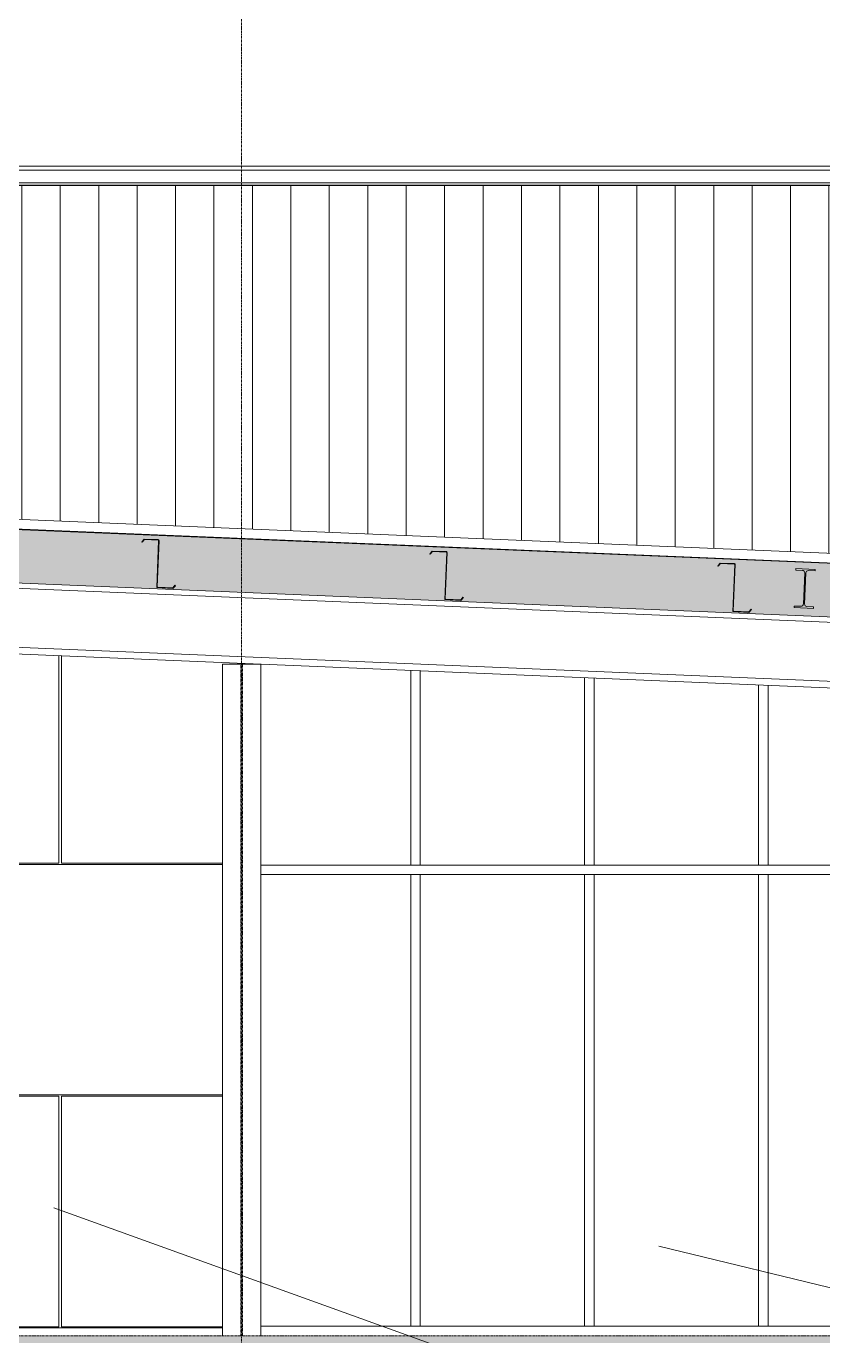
# Model space of a CAD drawing. Header units: inches. Extents: x -23565 to -43, y -324 to 853.
# Drawn here: x -14909.3 to -14743.5, y 0 to 272.6 of the extents above; entities that cross this region are included whole.
import ezdxf

# ---------------------------------------------------------------- set-up
doc = ezdxf.new("R2010")
doc.units = ezdxf.units.IN
doc.header["$MEASUREMENT"] = 0
doc.linetypes.add('Grid Line 1_2_', pattern=[0.875, 0.5, -0.125, 0.125, -0.125])
doc.linetypes.add('Hidden 1_8_', pattern=[0.1875, 0.125, -0.0625])
for name, color, linetype, lineweight in [('A-ANNO-IDEN', 131, 'Continuous', 9), ('A-CLNG', 13, 'Continuous', 13), ('A-CLNG-PATT', 13, 'Continuous', 25), ('A-FLOR-LEVL', 51, 'Continuous', 9), ('A-FLOR-PATT', 8, 'Continuous', 25), ('A-GLAZ-CWMG', 51, 'Continuous', 13), ('A-ROOF', 132, 'Continuous', 13), ('A-WALL', 113, 'Continuous', 13), ('A-WALL-PATT', 111, 'Continuous', 25), ('S-BEAM', 12, 'Continuous', 13), ('S-COLS', 52, 'Continuous', 13), ('S-GRID', 1, 'Continuous', 9)]:
    doc.layers.add(name, color=color, linetype=linetype, lineweight=lineweight)

# ---------------------------------------------------------------- blocks, each defined once
blk = doc.blocks.new('Struct_Xcel_Sports Complex_rvt-2-Building Section - East_West looking South _ Fitness Center')
at = {"layer": 'A-FLOR-PATT', "lineweight": 9}
h = blk.add_hatch(dxfattribs=at)
h.set_pattern_fill('FP_36', color=256, style=0, pattern_type=2)
h.set_pattern_definition([(50, (-33539.073, 67.247), (55.0854, -4.81984), [5.76, -63.36]), (355, (-33539.073, 67.247), (-10.6557, 57.76853), [4.608, -50.688]), (100.451, (-33534.483, 66.846), (44.42947, 52.94866), [4.895, -53.848]), (46.184, (-33539.07, 82.61), (81.96444, -12.71212), [8.64, -95.04]), (96.636, (-33532.24, 81.55), (71.7815, 74.8124), [7.343, -80.772]), (351.184, (-33539.07, 82.61), (71.78195, 74.81243), [6.912, -76.032]), (21, (-33531.393, 78.767), (45.84207, -30.92146), [5.76, -63.36]), (326, (-33531.393, 78.767), (18.68706, 55.69148), [4.608, -50.688]), (71.451, (-33527.573, 76.19), (64.5289, 24.7701), [4.895, -53.848]), (37.5, (-33539.073, 67.247), (0.933895, 25.566816), [2.534, -47.539, 2.534, -48.922, -50.88]), (37.5, (-33539.073, 67.247), (0.933895, 25.566816), [-101.53, 2.534, -48.346]), (7.5, (-33539.073, 67.247), (20.20404, 30.2913), [2.534, -26.803, 2.534, -46.387, -19.392]), (7.5, (-33539.073, 67.247), (20.20404, 30.2913), [-78.259, 2.534, -16.858]), (327.5, (-33556.2, 67.247), (40.997785, -1.732403), [2.534, -16.666, 2.534, -57.37, -79.488]), (327.5, (-33556.2, 67.247), (40.997785, -1.732403), [-79.104, 2.534, -76.954]), (317.5, (-33563.88, 67.247), (44.78888, 7.68784), [2.534, -22.426, 2.534, -37.248, -56.448]), (317.5, (-33563.88, 67.247), (44.78888, 7.68784), [-64.742, 2.534, -53.914])])
h.paths.add_polyline_path([(-25189.87, -6.32), (-25174.52, -6), (-22066.14, -6), (-22066.14, 0), (-25174.52, 0), (-25189.87, -0.32), (-25287.67, -0.32), (-25307.2, 0), (-25307.2, -6), (-25303.02, -6), (-25287.67, -6.32), (-25241, -6.32)], flags=0)
h.paths.add_polyline_path([(-26083.23, -6), (-25737.89, -6), (-25737.89, 0), (-26272.89, 0), (-26272.89, -6), (-26223.6, -6)], flags=0)
blk = doc.blocks.new('W-Wide Flange - 1_-5_-1341919-Building Section - East_West looking South _ Fitness Center')
at = {"layer": 'S-BEAM', "color": 8, "lineweight": 9}
for p, q in [((-22078.5, 143.84), (-22500.14, 161.41)), ((-22500.14, 149.12), (-22079.01, 131.57)), ((-22079.07, 130.21), (-22500.14, 147.76))]:
    blk.add_line(p, q, dxfattribs=at)
blk = doc.blocks.new('Rectangular Mullion - Exterior 2_ x 4_5_-1135321-Building Section - East_West looking South _ Fitness Center')
at = {"layer": 'A-GLAZ-CWMG', "color": 8, "lineweight": 9}
blk.add_line((-22277.7, 2), (-22309.89, 2), dxfattribs=at)
blk = doc.blocks.new('Rectangular Mullion - Exterior 2_ x 4_5_-1135322-Building Section - East_West looking South _ Fitness Center')
at = {"layer": 'A-GLAZ-CWMG', "color": 8, "lineweight": 9}
for p, q in [((-22277.7, 98), (-22309.89, 98)), ((-22309.89, 96), (-22277.7, 96))]:
    blk.add_line(p, q, dxfattribs=at)
blk = doc.blocks.new('Rectangular Mullion - Exterior 2_ x 4_5_-769211-Building Section - East_West looking South _ Fitness Center')
at = {"layer": 'A-GLAZ-CWMG', "color": 8, "lineweight": 9}
blk.add_line((-22241.52, 2), (-22277.7, 2), dxfattribs=at)
blk = doc.blocks.new('Rectangular Mullion - Exterior 2_ x 4_5_-1135298-Building Section - East_West looking South _ Fitness Center')
at = {"layer": 'A-GLAZ-CWMG', "color": 8, "lineweight": 9}
for p, q in [((-22241.52, 98), (-22277.7, 98)), ((-22277.7, 96), (-22241.52, 96))]:
    blk.add_line(p, q, dxfattribs=at)
blk = doc.blocks.new('Rectangular Mullion - Exterior 2_ x 4_5_-827464-Building Section - East_West looking South _ Fitness Center')
at = {"layer": 'A-GLAZ-CWMG', "color": 8, "lineweight": 9}
for p, q in [((-22278.7, 96), (-22276.7, 96)), ((-22278.7, 96), (-22278.7, 2)), ((-22276.7, 2), (-22276.7, 96)), ((-22276.7, 2), (-22278.7, 2))]:
    blk.add_line(p, q, dxfattribs=at)
blk = doc.blocks.new('Rectangular Mullion - Exterior 2_ x 4_5_-1142356-Building Section - East_West looking South _ Fitness Center')
at = {"layer": 'A-GLAZ-CWMG', "color": 8, "lineweight": 9}
for p, q in [((-22278.7, 138.53), (-22278.7, 98)), ((-22276.7, 98), (-22276.7, 138.45)), ((-22276.7, 98), (-22278.7, 98))]:
    blk.add_line(p, q, dxfattribs=at)
blk = doc.blocks.new('Rectangular Mullion - Exterior 2_ x 4_5_-V44-Building Section - East_West looking South _ Fitness Center')
at = {"layer": 'A-GLAZ-CWMG', "color": 8, "lineweight": 9}
blk.add_line((-22205.33, 2), (-22241.52, 2), dxfattribs=at)
blk = doc.blocks.new('Rectangular Mullion - Exterior 2_ x 4_5_-V45-Building Section - East_West looking South _ Fitness Center')
at = {"layer": 'A-GLAZ-CWMG', "color": 8, "lineweight": 9}
for p, q in [((-22205.33, 98), (-22241.52, 98)), ((-22241.52, 96), (-22205.33, 96))]:
    blk.add_line(p, q, dxfattribs=at)
blk = doc.blocks.new('Rectangular Mullion - Exterior 2_ x 4_5_-1115231-Building Section - East_West looking South _ Fitness Center')
at = {"layer": 'A-GLAZ-CWMG', "color": 8, "lineweight": 9}
for p, q in [((-22242.52, 96), (-22240.52, 96)), ((-22242.52, 96), (-22242.52, 2)), ((-22240.52, 2), (-22240.52, 96)), ((-22240.52, 2), (-22242.52, 2))]:
    blk.add_line(p, q, dxfattribs=at)
blk = doc.blocks.new('Rectangular Mullion - Exterior 2_ x 4_5_-1142334-Building Section - East_West looking South _ Fitness Center')
at = {"layer": 'A-GLAZ-CWMG', "color": 8, "lineweight": 9}
for p, q in [((-22242.52, 137.02), (-22242.52, 98)), ((-22240.52, 98), (-22240.52, 136.94)), ((-22240.52, 98), (-22242.52, 98))]:
    blk.add_line(p, q, dxfattribs=at)
blk = doc.blocks.new('Rectangular Mullion - Exterior 2_ x 4_5_-V46-Building Section - East_West looking South _ Fitness Center')
at = {"layer": 'A-GLAZ-CWMG', "color": 8, "lineweight": 9}
for p, q in [((-22206.33, 135.51), (-22206.33, 98)), ((-22204.33, 98), (-22204.33, 135.43)), ((-22204.33, 98), (-22206.33, 98))]:
    blk.add_line(p, q, dxfattribs=at)
blk = doc.blocks.new('W-Wide Flange-Column - B4_B-1393571-Building Section - East_West looking South _ Fitness Center')
at = {"layer": 'S-COLS', "color": 8, "linetype": 'Hidden 1_8_', "lineweight": 9}
for p, q in [((-22314.05, 0), (-22314.05, 139.83)), ((-22313.73, 139.83), (-22313.73, 0))]:
    blk.add_line(p, q, dxfattribs=at)
blk = doc.blocks.new('Girt_Z - 10_D-1390502-Building Section - East_West looking South _ Fitness Center')
at = {"layer": 'S-BEAM', "color": 7}
for p, q in [((-22334.17, 165.86), (-22334.67, 165.31)), ((-22334.67, 165.31), (-22334.59, 165.23)), ((-22334.59, 165.23), (-22334.12, 165.75)), ((-22331.23, 165.74), (-22334.17, 165.86)), ((-22334.12, 165.75), (-22331.23, 165.63)), ((-22331.16, 165.55), (-22331.57, 155.75)), ((-22331.45, 155.93), (-22331.05, 165.54)), ((-22331.57, 155.75), (-22328.2, 155.6)), ((-22328.24, 155.72), (-22331.38, 155.85)), ((-22327.77, 156.23), (-22328.24, 155.72)), ((-22328.2, 155.6), (-22327.69, 156.16)), ((-22327.69, 156.16), (-22327.77, 156.23))]:
    blk.add_line(p, q, dxfattribs=at)
for centre, radius, start, end in [((-22331.24, 165.55), 0.187, 357.6141, 87.6141), ((-22331.24, 165.55), 0.0782, 357.6141, 85.4913), ((-22331.37, 155.92), 0.0782, 177.6141, 264.5717)]:
    blk.add_arc(centre, radius, start, end, dxfattribs=at)
blk = doc.blocks.new('Girt_C - 8_D-1781644-Building Section - East_West looking South _ Fitness Center')
at = {"layer": 'S-BEAM', "color": 8, "lineweight": 9}
for p, q in [((-22458.77, 144.69), (-22426.49, 144.69)), ((-22078.47, 144.69), (-22077.89, 144.69))]:
    blk.add_line(p, q, dxfattribs=at)
blk = doc.blocks.new('W-Wide Flange - W8X15-1355454-Building Section - East_West looking South _ Fitness Center')
at = {"layer": 'S-BEAM', "lineweight": 9}
h = blk.add_hatch(dxfattribs=at)
h.set_pattern_fill('FP_13', color=8, style=0, pattern_type=2)
h.set_pattern_definition([(45, (-33539.073, 67.247), (-19.00703, 19.00703), []), (45, (-33539.073, 96.047), (-19.00703, 19.00703), [])])
h.paths.add_polyline_path([(-22194.88, 151.44), (-22194.86, 151.76), (-22196.25, 151.81), (-22196.59, 151.97), (-22196.73, 152.33), (-22196.46, 158.81), (-22196.29, 159.16), (-22195.94, 159.29), (-22194.55, 159.23), (-22194.54, 159.54), (-22198.55, 159.71), (-22198.56, 159.4), (-22197.18, 159.34), (-22196.83, 159.18), (-22196.7, 158.82), (-22196.97, 152.34), (-22197.13, 152), (-22197.49, 151.87), (-22198.87, 151.92), (-22198.88, 151.61)], flags=0)
at = {"layer": 'S-BEAM', "color": 7}
for p, q in [((-22198.55, 159.71), (-22198.56, 159.4)), ((-22198.56, 159.4), (-22197.18, 159.34)), ((-22194.54, 159.54), (-22198.55, 159.71)), ((-22196.7, 158.82), (-22196.97, 152.34)), ((-22196.73, 152.33), (-22196.46, 158.81)), ((-22195.94, 159.29), (-22194.55, 159.23)), ((-22194.55, 159.23), (-22194.54, 159.54)), ((-22198.87, 151.92), (-22198.88, 151.61)), ((-22198.88, 151.61), (-22194.88, 151.44)), ((-22197.49, 151.87), (-22198.87, 151.92)), ((-22194.86, 151.76), (-22196.25, 151.81)), ((-22194.88, 151.44), (-22194.86, 151.76))]:
    blk.add_line(p, q, dxfattribs=at)
for centre, start, end in [((-22197.2, 158.84), 357.6141, 87.6141), ((-22195.96, 158.79), 87.6141, 177.6141), ((-22197.47, 152.36), 267.6141, 357.6141), ((-22196.23, 152.31), 177.6141, 267.6141)]:
    blk.add_arc(centre, 0.497, start, end, dxfattribs=at)

msp = doc.modelspace()

# ---------------------------------------------------------------- hatches: boundary and pattern name
at = {"layer": 'A-CLNG-PATT', "lineweight": 9}
h = msp.add_hatch(dxfattribs=at)
h.set_pattern_fill('FP_21', color=8, style=0, pattern_type=2)
h.set_pattern_definition([(161.57, (-33538.113, 68.207), (-7.6802237, -0.0009796), [0, -54.643, 6.067, 0]), (18.43, (-33540.033, 68.207), (-7.6802237, 0.0009796), [0, -54.643, 6.067, 0]), (108.43, (-33538.113, 68.207), (3.8382953, -19.20136532), [18.211, -42.499]), (71.57, (-33540.033, 68.207), (3.8382953, 19.20136532), [18.211, -42.499])])
h.paths.add_polyline_path([(-14612.15733, 144.24209), (-14612.15733, 155.37674), (-15349.42795, 186.09635), (-15349.42795, 174.9617), (-14615.64407, 144.38737)], flags=0)
at = {"layer": 'A-WALL-PATT', "lineweight": 9}
h = msp.add_hatch(dxfattribs=at)
h.set_pattern_fill('FP_37', color=8, style=0, pattern_type=2)
h.set_pattern_definition([(270, (-30150.186, -153.667), (8, 5e-16), [])])
h.paths.add_polyline_path([(-14609.17795, 157.38454), (-14609.17795, 158.5), (-14611.67795, 158.5), (-14611.67795, 239.45581), (-14614.11096, 239.45581), (-14614.11096, 237.79688), (-14614.75692, 237.31387), (-14616.76687, 237.39766), (-14616.23029, 237.84788), (-14616.23029, 239.45581), (-14622.00199, 239.45581), (-14621.94121, 237.79688), (-14621.4665, 237.39857), (-14621.53681, 237.31478), (-14623.54676, 237.31478), (-14624.12133, 237.79688), (-14624.13244, 239.45581), (-15004.30317, 239.45581), (-15004.30317, 197.45862), (-15003.58442, 197.45862), (-15003.58442, 193.70862), (-15006.70942, 193.70862), (-15006.70942, 192.70862), (-15008.33442, 192.70862), (-15008.33442, 179.83362), (-15006.70942, 179.83362), (-15006.70942, 179.70862), (-15128.33442, 179.70862), (-15128.33442, 179.83362), (-15126.70942, 179.83362), (-15126.70942, 192.70862), (-15128.33442, 192.70862), (-15128.33442, 193.70862), (-15131.45942, 193.70862), (-15131.45942, 197.45862), (-15130.74067, 197.45862), (-15130.74067, 239.45581), (-15348.42795, 239.45581), (-15348.42795, 190), (-15349.17795, 190), (-15349.17795, 188.21788), (-14612.15733, 157.50869)], flags=0)
h.paths.add_polyline_path([(-14612.75358, 168.57171), (-14612.82388, 168.65549), (-14612.28733, 169.10571), (-14612.28733, 172.37131), (-14612.17795, 172.36721), (-14612.17795, 169.05471), (-14612.36545, 168.89738)], flags=0)
h.paths.add_polyline_path([(-14619.60342, 168.57262), (-14620.17795, 169.10571), (-14620.17795, 172.36721), (-14620.06858, 172.37008), (-14619.99048, 169.04018), (-14619.53312, 168.65641)], flags=0)
h.paths.add_polyline_path([(-14612.3654, 172.44534), (-14619.99048, 172.44534), (-14619.99048, 172.55471), (-14612.36545, 172.55471)], flags=0)
h.paths.add_polyline_path([(-14612.75358, 192.31387), (-14612.82388, 192.39766), (-14612.28733, 192.84788), (-14612.28733, 196.11347), (-14612.17795, 196.10938), (-14612.17795, 192.79688), (-14612.36545, 192.63954)], flags=0)
h.paths.add_polyline_path([(-14619.60342, 192.31478), (-14620.17795, 192.84788), (-14620.17795, 196.10938), (-14620.06858, 196.11224), (-14619.99048, 192.78235), (-14619.53312, 192.39857)], flags=0)
h.paths.add_polyline_path([(-14612.3654, 196.1875), (-14619.99048, 196.1875), (-14619.99048, 196.29688), (-14612.36545, 196.29687)], flags=0)
h = msp.add_hatch(dxfattribs=at)
h.set_pattern_fill('FP_16', color=8, style=0, pattern_type=2)
h.set_pattern_definition([(90, (-30053.1, 677.25), (-193, -193), [48, -145]), (180, (-30053.1, 677.25), (-2e-14, -193), [96, -97]), (270, (-30149.1, 725.25), (-193, -193), [48, -145]), (180, (-30053.1, 725.25), (-2e-14, -193), [96, -97]), (270, (-30149.6, 725.25), (-193, -193), [48, -145]), (180, (-30149.6, 725.25), (-2e-14, -193), [96, -97]), (90, (-30245.6, 677.25), (-193, -193), [48, -145]), (180, (-30149.6, 677.25), (-2e-14, -193), [96, -97]), (90, (-30100.85, 725.5), (-193, -193), [48, -145]), (180, (-30052.73, 725.5), (-2e-14, -193), [48.125, -144.875]), (180, (-30052.73, 773.5), (-2e-14, -193), [48.125, -144.875]), (90, (-30197.35, 725.5), (-193, -193), [48, -145]), (180, (-30101.35, 725.5), (-2e-14, -193), [96, -97]), (270, (-30101.35, 773.5), (-193, -193), [48, -145]), (180, (-30101.35, 773.5), (-2e-14, -193), [96, -97]), (180, (-30197.85, 725.5), (-2e-14, -193), [48, -145]), (270, (-30197.85, 773.5), (-193, -193), [48, -145]), (180, (-30197.85, 773.5), (-2e-14, -193), [48, -145]), (90, (-30053.1, 773.75), (-193, -193), [48, -145]), (180, (-30053.1, 773.75), (-2e-14, -193), [96, -97]), (270, (-30149.1, 821.75), (-193, -193), [48, -145]), (180, (-30053.1, 821.75), (-2e-14, -193), [96, -97]), (270, (-30149.6, 821.75), (-193, -193), [48, -145]), (180, (-30149.6, 821.75), (-2e-14, -193), [96, -97]), (90, (-30245.6, 773.75), (-193, -193), [48, -145]), (180, (-30149.6, 773.75), (-2e-14, -193), [96, -97]), (90, (-30100.85, 822), (-193, -193), [48, -145]), (180, (-30052.73, 822), (-2e-14, -193), [48.125, -144.875]), (180, (-30052.73, 870), (-2e-14, -193), [48.125, -144.875]), (90, (-30197.35, 822), (-193, -193), [48, -145]), (180, (-30101.35, 822), (-2e-14, -193), [96, -97]), (270, (-30101.35, 870), (-193, -193), [48, -145]), (180, (-30101.35, 870), (-2e-14, -193), [96, -97]), (180, (-30197.85, 822), (-2e-14, -193), [48, -145]), (270, (-30197.85, 870), (-193, -193), [48, -145]), (180, (-30197.85, 870), (-2e-14, -193), [48, -145])])
h.paths.add_polyline_path([(-15361.24045, 0), (-15357.55295, 0), (-15357.55295, 87), (-15356.55295, 87), (-15356.55295, 133.22708), (-15361.24045, 133.22708), (-15361.24045, 76.46)], flags=0)
h.paths.add_polyline_path([(-14970.61545, 0), (-14868.42795, 0), (-14868.42795, 139.829), (-14864.55295, 139.829), (-14864.55295, 140.00087), (-14970.61545, 144.42015), (-14970.61545, 76.46)], flags=0)
h.paths.add_polyline_path([(-15009.30295, 0), (-15009.30295, 145.75), (-15002.53197, 145.75), (-15050.67795, 147.75608), (-15050.67795, 0)], flags=0)
h.paths.add_polyline_path([(-14612.05295, 145.5), (-14609.05295, 145.5), (-14609.05295, 146.36979), (-14612.15733, 146.49914), (-14612.15733, 145.5)], flags=0)
h.paths.add_polyline_path([(-14609.05295, 153.8763), (-14609.05295, 155.3776), (-15349.17795, 186.21614), (-15349.17795, 186.08593), (-14612.15733, 155.37674), (-14612.15733, 154.00565)], flags=0)

# ---------------------------------------------------------------- linework, layer by layer
at = {"layer": 'A-ANNO-IDEN', "color": 153}
for p, q in [((-14903.50149, 26.66641), (-14455.75162, -134.75644)), ((-14777.56435, 18.63275), (-14455.75162, -59.60653))]:
    msp.add_line(p, q, dxfattribs=at)
at = {"layer": 'A-CLNG', "color": 7}
for p, q in [((-14612.15733, 155.37674), (-15349.17795, 186.08593)), ((-15349.17795, 174.95128), (-14612.15733, 144.24209))]:
    msp.add_line(p, q, dxfattribs=at)
at = {"layer": 'A-FLOR-LEVL', "linetype": 'Grid Line 1_2_'}
msp.add_line((-19107.86138, 0), (-13619.10115, 0), dxfattribs=at)
at = {"layer": 'A-ROOF', "color": 7}
for p, q in [((-14527.13328, 153.96602), (-15349.17795, 188.21788)), ((-15349.17795, 186.21614), (-14527.13328, 151.96428))]:
    msp.add_line(p, q, dxfattribs=at)
at = {"layer": 'A-WALL', "color": 8, "lineweight": 9}
for p, q in [((-15045.2563, 243.5), (-14609.05295, 243.5)), ((-15004.05317, 242.68768), (-14623.36545, 242.68768)), ((-15004.30317, 240), (-14624.10412, 240)), ((-15004.30317, 239.5), (-14624.09903, 239.5)), ((-15004.30317, 239.45581), (-14624.09948, 239.45581)), ((-14864.55295, 139.829), (-14864.55295, 139.952))]:
    msp.add_line(p, q, dxfattribs=at)
at = {"layer": 'S-COLS', "color": 8, "lineweight": 9}
for p, q in [((-14868.42795, 139.829), (-14868.42795, 0)), ((-14860.42795, 139.829), (-14868.42795, 139.829)), ((-14860.42795, 139.829), (-14860.42795, 0))]:
    msp.add_line(p, q, dxfattribs=at)
at = {"layer": 'S-GRID', "linetype": 'Grid Line 1_2_'}
msp.add_line((-14864.42795, -273.16081), (-14864.42795, 671.89181), dxfattribs=at)

# ---------------------------------------------------------------- block references
at = {"color": 250, "lineweight": 5}
msp.add_blockref('Struct_Xcel_Sports Complex_rvt-2-Building Section - East_West looking South _ Fitness Center', (7449.46227, 0), dxfattribs=at)
at = {"layer": 'A-GLAZ-CWMG', "color": 8, "lineweight": 9}
for name, p in [('Rectangular Mullion - Exterior 2_ x 4_5_-1142356-Building Section - East_West looking South _ Fitness Center', (7449.46227, 0)), ('Rectangular Mullion - Exterior 2_ x 4_5_-1142334-Building Section - East_West looking South _ Fitness Center', (7449.46227, 0)), ('Rectangular Mullion - Exterior 2_ x 4_5_-V46-Building Section - East_West looking South _ Fitness Center', (7449.46227, 0)), ('Rectangular Mullion - Exterior 2_ x 4_5_-1135322-Building Section - East_West looking South _ Fitness Center', (7449.46227, 0)), ('Rectangular Mullion - Exterior 2_ x 4_5_-827464-Building Section - East_West looking South _ Fitness Center', (7449.46227, 0)), ('Rectangular Mullion - Exterior 2_ x 4_5_-1135298-Building Section - East_West looking South _ Fitness Center', (7449.46227, 0)), ('Rectangular Mullion - Exterior 2_ x 4_5_-1115231-Building Section - East_West looking South _ Fitness Center', (7449.46227, 0)), ('Rectangular Mullion - Exterior 2_ x 4_5_-V45-Building Section - East_West looking South _ Fitness Center', (7449.46227, 0)), ('Rectangular Mullion - Exterior 2_ x 4_5_-1115231-Building Section - East_West looking South _ Fitness Center', (7485.64977, 0)), ('Rectangular Mullion - Exterior 2_ x 4_5_-V45-Building Section - East_West looking South _ Fitness Center', (7485.64977, 0)), ('Rectangular Mullion - Exterior 2_ x 4_5_-1135321-Building Section - East_West looking South _ Fitness Center', (7449.46227, 0)), ('Rectangular Mullion - Exterior 2_ x 4_5_-769211-Building Section - East_West looking South _ Fitness Center', (7449.46227, 0)), ('Rectangular Mullion - Exterior 2_ x 4_5_-V44-Building Section - East_West looking South _ Fitness Center', (7449.46227, 0)), ('Rectangular Mullion - Exterior 2_ x 4_5_-V44-Building Section - East_West looking South _ Fitness Center', (7485.64977, 0))]:
    msp.add_blockref(name, p, dxfattribs=at)
at = {"layer": 'S-BEAM', "color": 8, "lineweight": 9}
for name, p in [('Girt_Z - 10_D-1390502-Building Section - East_West looking South _ Fitness Center', (7449.46227, 0)), ('W-Wide Flange - 1_-5_-1341919-Building Section - East_West looking South _ Fitness Center', (7449.46227, 0)), ('Girt_Z - 10_D-1390502-Building Section - East_West looking South _ Fitness Center', (7509.41026, -2.49783)), ('Girt_Z - 10_D-1390502-Building Section - East_West looking South _ Fitness Center', (7569.35824, -4.99567)), ('W-Wide Flange - W8X15-1355454-Building Section - East_West looking South _ Fitness Center', (7449.46227, 0)), ('Girt_C - 8_D-1781644-Building Section - East_West looking South _ Fitness Center', (7449.46227, 0))]:
    msp.add_blockref(name, p, dxfattribs=at)
at = {"layer": 'S-COLS', "color": 8, "linetype": 'Hidden 1_8_', "lineweight": 9}
msp.add_blockref('W-Wide Flange-Column - B4_B-1393571-Building Section - East_West looking South _ Fitness Center', (7449.46227, 0), dxfattribs=at)

doc.saveas('drawing.dxf')
